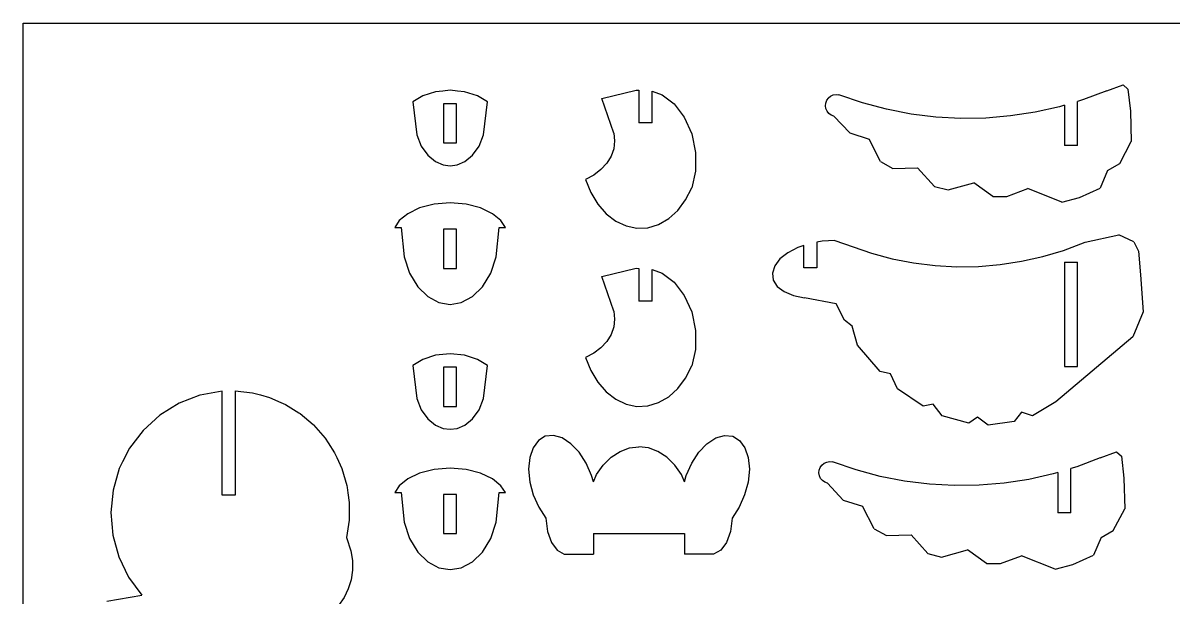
# Model space of a CAD drawing. Extents: x -147 to 147, y -94 to 94.
# Drawn here: x -147 to -14.5, y 28 to 94.2 of the extents above; entities that cross this region are included whole.
import ezdxf

# ---------------------------------------------------------------- set-up
doc = ezdxf.new("R2010")
doc.units = 0
doc.header["$MEASUREMENT"] = 0
doc.layers.get('0').update_dxf_attribs({"linetype": 'CONTINUOUS'})

msp = doc.modelspace()

# ---------------------------------------------------------------- linework, layer by layer
for p, q in [((-147.01, -94.18), (-147.01, 94.18)), ((-147.01, 94.18), (147.01, 94.18)), ((-99.5, 86.28), (-100.99, 85.8)), ((-98.67, 86.36), (-99.5, 86.28)), ((-97.83, 86.45), (-98.67, 86.36)), ((-96.99, 86.36), (-97.83, 86.45)), ((-96.16, 86.28), (-96.99, 86.36)), ((-94.67, 85.8), (-96.16, 86.28)), ((-80.35, 85.51), (-76.41, 86.46)), ((-76.41, 86.46), (-76.08, 86.45)), ((-76.08, 86.45), (-76.08, 82.69)), ((-74.58, 86.33), (-73.41, 85.91)), ((-74.58, 82.69), (-74.58, 86.33)), ((-22.2, 86.37), (-24.89, 85.37)), ((-22.2, 86.37), (-20.33, 87.07)), ((-20.33, 87.07), (-19.77, 86.58)), ((-19.77, 86.58), (-19.48, 84.05)), ((-100.99, 85.8), (-102.14, 85.11)), ((-102.14, 85.11), (-101.66, 81.3)), ((-98.58, 84.89), (-98.58, 80.39)), ((-97.08, 84.89), (-98.58, 84.89)), ((-97.08, 80.39), (-97.08, 84.89)), ((-93.52, 85.11), (-94.67, 85.8)), ((-94, 81.3), (-93.52, 85.11)), ((-78.99, 81.52), (-80.35, 85.51)), ((-73.41, 85.91), (-72.04, 84.87)), ((-72.04, 84.87), (-70.87, 83.34)), ((-54.61, 84.66), (-54.57, 84.98)), ((-54.57, 84.98), (-54.45, 85.29)), ((-54.45, 85.29), (-54.27, 85.55)), ((-54.27, 85.55), (-54.26, 85.56)), ((-54.26, 85.56), (-54.01, 85.77)), ((-54.01, 85.77), (-53.7, 85.91)), ((-53.7, 85.91), (-53.38, 85.96)), ((-53.38, 85.96), (-53.05, 85.93)), ((-50.33, 85), (-53.05, 85.93)), ((-47.56, 84.26), (-50.33, 85)), ((-24.89, 85.37), (-25.58, 85.16)), ((-25.58, 80.08), (-25.58, 85.16)), ((-54.55, 84.33), (-54.61, 84.66)), ((-54.42, 84.03), (-54.55, 84.33)), ((-54.21, 83.77), (-54.42, 84.03)), ((-53.94, 83.58), (-54.21, 83.77)), ((-53.63, 83.46), (-53.94, 83.58)), ((-44.74, 83.71), (-47.56, 84.26)), ((-41.89, 83.36), (-44.74, 83.71)), ((-30.45, 83.92), (-33.29, 83.49)), ((-27.65, 84.55), (-30.45, 83.92)), ((-27.08, 84.72), (-27.65, 84.55)), ((-27.08, 84.72), (-27.08, 80.08)), ((-19.48, 84.05), (-19.38, 80.54)), ((-74.58, 82.69), (-76.08, 82.69)), ((-70.87, 83.34), (-70.01, 81.43)), ((-53.63, 83.46), (-51.8, 81.54)), ((-39.02, 83.21), (-41.89, 83.36)), ((-36.15, 83.25), (-39.02, 83.21)), ((-33.29, 83.49), (-36.15, 83.25)), ((-101.66, 81.3), (-101.15, 80)), ((-94.5, 80), (-94, 81.3)), ((-78.99, 81.52), (-78.89, 80.62)), ((-70.01, 81.43), (-69.57, 79.3)), ((-51.8, 81.54), (-49.58, 80.81)), ((-101.15, 80), (-100.4, 78.96)), ((-98.58, 80.39), (-97.08, 80.39)), ((-95.26, 78.96), (-94.5, 80)), ((-78.99, 79.72), (-79.29, 78.85)), ((-78.89, 80.62), (-78.99, 79.72)), ((-48.25, 78.23), (-49.58, 80.81)), ((-25.58, 80.08), (-27.08, 80.08)), ((-20.72, 78.03), (-19.38, 80.54)), ((-100.4, 78.96), (-99.52, 78.25)), ((-99.52, 78.25), (-98.64, 77.86)), ((-97.01, 77.86), (-96.14, 78.25)), ((-96.14, 78.25), (-95.26, 78.96)), ((-79.29, 78.85), (-79.79, 78.04)), ((-69.57, 79.3), (-69.57, 77.12)), ((-48.25, 78.23), (-46.84, 77.43)), ((-98.64, 77.86), (-97.83, 77.75)), ((-97.83, 77.75), (-97.01, 77.86)), ((-80.46, 77.31), (-81.29, 76.69)), ((-79.79, 78.04), (-80.46, 77.31)), ((-69.57, 77.12), (-70, 75.22)), ((-46.84, 77.43), (-44, 77.52)), ((-42.05, 75.37), (-44, 77.52)), ((-22.11, 77.21), (-22.97, 75.17)), ((-22.11, 77.21), (-20.72, 78.03)), ((-81.29, 76.69), (-82.24, 76.19)), ((-82.24, 76.19), (-81.63, 74.68)), ((-40.48, 74.97), (-37.51, 75.79)), ((-35.32, 74.22), (-37.51, 75.79)), ((-81.63, 74.68), (-80.82, 73.35)), ((-70.72, 73.82), (-70, 75.22)), ((-42.05, 75.37), (-40.48, 74.97)), ((-35.32, 74.22), (-33.7, 74.23)), ((-33.7, 74.23), (-31.28, 75.13)), ((-27.4, 73.57), (-31.28, 75.13)), ((-25.35, 74.12), (-22.97, 75.17)), ((-101.34, 72.9), (-102.71, 72.24)), ((-99.66, 73.34), (-101.34, 72.9)), ((-98.75, 73.41), (-99.66, 73.34)), ((-97.83, 73.49), (-98.75, 73.41)), ((-96.91, 73.41), (-97.83, 73.49)), ((-96, 73.34), (-96.91, 73.41)), ((-94.32, 72.9), (-96, 73.34)), ((-92.95, 72.24), (-94.32, 72.9)), ((-80.82, 73.35), (-79.85, 72.24)), ((-71.62, 72.62), (-70.72, 73.82)), ((-27.4, 73.57), (-25.35, 74.12)), ((-102.71, 72.24), (-103.68, 71.45)), ((-91.98, 71.45), (-92.95, 72.24)), ((-79.85, 72.24), (-78.75, 71.39)), ((-73.82, 71), (-72.66, 71.67)), ((-72.66, 71.67), (-71.62, 72.62)), ((-103.68, 71.45), (-104.2, 70.67)), ((-104.2, 70.67), (-103.47, 70.67)), ((-103.47, 70.67), (-103.11, 67.26)), ((-98.58, 70.45), (-98.58, 65.95)), ((-97.08, 70.45), (-98.58, 70.45)), ((-97.08, 65.95), (-97.08, 70.45)), ((-92.54, 67.26), (-92.19, 70.67)), ((-92.19, 70.67), (-91.46, 70.67)), ((-91.46, 70.67), (-91.98, 71.45)), ((-78.75, 71.39), (-77.56, 70.83)), ((-77.56, 70.83), (-76.31, 70.57)), ((-76.31, 70.57), (-75.05, 70.63)), ((-75.05, 70.63), (-73.82, 71)), ((-54.99, 69.08), (-55.6, 68.96)), ((-55.6, 68.96), (-55.6, 66.01)), ((-53.54, 69.14), (-54.99, 69.08)), ((-53.54, 69.14), (-49.32, 67.7)), ((-27.2, 68.02), (-24.68, 68.96)), ((-24.68, 68.96), (-20.83, 69.82)), ((-19.11, 69), (-20.83, 69.82)), ((-19.11, 69), (-18.57, 67.91)), ((-58.94, 67.75), (-59.85, 67.03)), ((-57.77, 68.36), (-58.94, 67.75)), ((-57.1, 68.59), (-57.77, 68.36)), ((-57.1, 66.01), (-57.1, 68.59)), ((-49.32, 67.7), (-46.91, 67.06)), ((-29.59, 67.31), (-27.2, 68.02)), ((-18.57, 67.91), (-18.33, 65.21)), ((-103.11, 67.26), (-102.5, 65.39)), ((-93.15, 65.39), (-92.54, 67.26)), ((-59.85, 67.03), (-60.45, 66.23)), ((-46.91, 67.06), (-44.46, 66.58)), ((-44.46, 66.58), (-41.98, 66.28)), ((-41.98, 66.28), (-39.48, 66.14)), ((-36.98, 66.18), (-34.5, 66.39)), ((-34.5, 66.39), (-32.03, 66.76)), ((-32.03, 66.76), (-29.59, 67.31)), ((-27.08, 66.65), (-27.08, 54.65)), ((-27.08, 66.65), (-25.58, 66.65)), ((-25.58, 54.65), (-25.58, 66.65)), ((-102.5, 65.39), (-101.56, 63.83)), ((-98.58, 65.95), (-97.08, 65.95)), ((-94.1, 63.83), (-93.15, 65.39)), ((-80.35, 65.01), (-76.41, 65.96)), ((-78.99, 61.02), (-80.35, 65.01)), ((-76.41, 65.96), (-76.08, 65.95)), ((-76.08, 65.95), (-76.08, 62.19)), ((-74.58, 62.19), (-74.58, 65.83)), ((-74.58, 65.83), (-73.41, 65.41)), ((-73.41, 65.41), (-72.04, 64.37)), ((-60.45, 66.23), (-60.71, 65.4)), ((-60.71, 65.4), (-60.61, 64.6)), ((-55.6, 66.01), (-57.1, 66.01)), ((-39.48, 66.14), (-36.98, 66.18)), ((-18.33, 65.21), (-18.02, 60.94)), ((-101.56, 63.83), (-100.39, 62.7)), ((-95.27, 62.7), (-94.1, 63.83)), ((-72.04, 64.37), (-70.87, 62.84)), ((-60.61, 64.6), (-60.15, 63.88)), ((-60.15, 63.88), (-59.36, 63.27)), ((-100.39, 62.7), (-99.12, 62.03)), ((-96.54, 62.03), (-95.27, 62.7)), ((-70.87, 62.84), (-70.01, 60.93)), ((-59.36, 63.27), (-58.3, 62.83)), ((-58.3, 62.83), (-57.02, 62.57)), ((-53.37, 61.88), (-57.02, 62.57)), ((-99.12, 62.03), (-97.83, 61.81)), ((-97.83, 61.81), (-96.54, 62.03)), ((-78.99, 61.02), (-78.89, 60.12)), ((-74.58, 62.19), (-76.08, 62.19)), ((-52.4, 59.98), (-53.37, 61.88)), ((-78.89, 60.12), (-78.99, 59.22)), ((-70.01, 60.93), (-69.57, 58.8)), ((-51.52, 59.29), (-52.4, 59.98)), ((-18.02, 60.94), (-19.22, 58.08)), ((-79.29, 58.35), (-79.79, 57.54)), ((-78.99, 59.22), (-79.29, 58.35)), ((-69.57, 58.8), (-69.57, 56.62)), ((-50.91, 57.1), (-51.52, 59.29)), ((-79.79, 57.54), (-80.46, 56.81)), ((-48.31, 54.07), (-50.91, 57.1)), ((-19.22, 58.08), (-28.06, 50.6)), ((-99.5, 55.95), (-100.99, 55.47)), ((-97.83, 56.13), (-99.5, 55.95)), ((-96.16, 55.95), (-97.83, 56.13)), ((-94.67, 55.47), (-96.16, 55.95)), ((-81.29, 56.19), (-82.24, 55.69)), ((-82.24, 55.69), (-81.63, 54.18)), ((-80.46, 56.81), (-81.29, 56.19)), ((-69.57, 56.62), (-70, 54.72)), ((-100.99, 55.47), (-102.14, 54.79)), ((-102.14, 54.79), (-101.66, 50.97)), ((-98.58, 54.57), (-98.58, 50.07)), ((-97.08, 54.57), (-98.58, 54.57)), ((-97.08, 50.07), (-97.08, 54.57)), ((-93.52, 54.79), (-94.67, 55.47)), ((-94, 50.97), (-93.52, 54.79)), ((-70.72, 53.32), (-70, 54.72)), ((-27.08, 54.65), (-25.58, 54.65)), ((-81.63, 54.18), (-80.82, 52.85)), ((-71.62, 52.12), (-70.72, 53.32)), ((-47.12, 53.8), (-48.31, 54.07)), ((-46.3, 52.1), (-47.12, 53.8)), ((-124.08, 51.83), (-126.63, 51.35)), ((-124.08, 39.83), (-124.08, 51.83)), ((-122.58, 51.87), (-122.58, 39.83)), ((-122.58, 51.87), (-120.58, 51.63)), ((-80.82, 52.85), (-79.85, 51.74)), ((-79.85, 51.74), (-78.75, 50.89)), ((-72.66, 51.17), (-71.62, 52.12)), ((-43.37, 50.11), (-46.3, 52.1)), ((-129.05, 50.42), (-131.26, 49.05)), ((-126.67, 51.34), (-129.05, 50.42)), ((-126.63, 51.35), (-126.67, 51.34)), ((-120.58, 51.63), (-119.68, 51.38)), ((-119.68, 51.38), (-118.64, 51.1)), ((-118.64, 51.1), (-117.34, 50.53)), ((-117.34, 50.53), (-116.8, 50.3)), ((-101.66, 50.97), (-101.15, 49.68)), ((-94.5, 49.68), (-94, 50.97)), ((-78.75, 50.89), (-77.56, 50.33)), ((-75.05, 50.13), (-73.82, 50.5)), ((-73.82, 50.5), (-72.66, 51.17)), ((-28.06, 50.6), (-30.76, 48.96)), ((-131.26, 49.05), (-133.19, 47.31)), ((-116.8, 50.3), (-115.24, 49.32)), ((-115.24, 49.32), (-115.09, 49.23)), ((-115.09, 49.23), (-113.6, 47.97)), ((-101.15, 49.68), (-100.4, 48.63)), ((-98.58, 50.07), (-97.08, 50.07)), ((-95.26, 48.63), (-94.5, 49.68)), ((-77.56, 50.33), (-76.31, 50.07)), ((-76.31, 50.07), (-75.05, 50.13)), ((-42.22, 50.32), (-43.37, 50.11)), ((-41.17, 48.96), (-42.22, 50.32)), ((-32.04, 49.42), (-32.89, 48.32)), ((-30.76, 48.96), (-32.04, 49.42)), ((-113.6, 47.97), (-113.56, 47.93)), ((-113.56, 47.93), (-112.23, 46.42)), ((-100.4, 48.63), (-99.52, 47.92)), ((-99.52, 47.92), (-98.64, 47.54)), ((-97.01, 47.54), (-96.14, 47.92)), ((-96.14, 47.92), (-95.26, 48.63)), ((-38.11, 48.15), (-41.17, 48.96)), ((-37.08, 48.83), (-38.11, 48.15)), ((-35.87, 47.89), (-37.08, 48.83)), ((-32.89, 48.32), (-35.87, 47.89)), ((-133.19, 47.31), (-134.76, 45.24)), ((-112.23, 46.42), (-111.88, 45.89)), ((-98.64, 47.54), (-97.83, 47.43)), ((-97.83, 47.43), (-97.01, 47.54)), ((-86.87, 46.63), (-87.67, 46.14)), ((-85.93, 46.73), (-86.87, 46.63)), ((-84.92, 46.44), (-85.93, 46.73)), ((-83.91, 45.77), (-84.92, 46.44)), ((-68.25, 45.77), (-67.24, 46.44)), ((-67.24, 46.44), (-66.23, 46.73)), ((-66.23, 46.73), (-65.29, 46.63)), ((-65.29, 46.63), (-64.49, 46.14)), ((-134.76, 45.24), (-135.55, 43.67)), ((-111.88, 45.89), (-111.14, 44.74)), ((-88.28, 45.31), (-88.66, 44.18)), ((-87.67, 46.14), (-88.28, 45.31)), ((-82.97, 44.79), (-83.91, 45.77)), ((-78.26, 44.88), (-77.18, 45.29)), ((-77.18, 45.29), (-76.08, 45.42)), ((-74.97, 45.29), (-76.08, 45.42)), ((-73.9, 44.88), (-74.97, 45.29)), ((-69.19, 44.79), (-68.25, 45.77)), ((-64.49, 46.14), (-63.88, 45.31)), ((-63.88, 45.31), (-63.5, 44.18)), ((-111.14, 44.74), (-110.88, 44.18)), ((-110.88, 44.18), (-110.3, 42.91)), ((-88.66, 44.18), (-88.79, 42.84)), ((-82.15, 43.54), (-82.97, 44.79)), ((-80.19, 43.32), (-79.27, 44.22)), ((-79.27, 44.22), (-78.26, 44.88)), ((-72.89, 44.22), (-73.9, 44.88)), ((-71.97, 43.32), (-72.89, 44.22)), ((-70, 43.54), (-69.19, 44.79)), ((-63.5, 44.18), (-63.37, 42.84)), ((-22.95, 44.13), (-25.64, 43.12)), ((-22.95, 44.13), (-21.08, 44.83)), ((-21.08, 44.83), (-20.52, 44.33)), ((-20.52, 44.33), (-20.23, 41.8)), ((-135.93, 42.92), (-136.65, 40.43)), ((-135.55, 43.67), (-135.93, 42.92)), ((-110.3, 42.91), (-109.73, 40.98)), ((-99.66, 42.81), (-101.34, 42.37)), ((-98.75, 42.88), (-99.66, 42.81)), ((-97.83, 42.96), (-98.75, 42.88)), ((-96.91, 42.88), (-97.83, 42.96)), ((-96, 42.81), (-96.91, 42.88)), ((-94.32, 42.37), (-96, 42.81)), ((-88.79, 42.84), (-88.64, 41.36)), ((-81.53, 42.12), (-82.15, 43.54)), ((-80.99, 42.21), (-80.19, 43.32)), ((-71.17, 42.21), (-71.97, 43.32)), ((-70.63, 42.12), (-70, 43.54)), ((-63.37, 42.84), (-63.51, 41.36)), ((-55.36, 42.41), (-55.32, 42.74)), ((-55.32, 42.74), (-55.2, 43.05)), ((-55.2, 43.05), (-55.02, 43.3)), ((-55.02, 43.3), (-55.01, 43.32)), ((-55.01, 43.32), (-54.76, 43.52)), ((-54.76, 43.52), (-54.45, 43.66)), ((-54.45, 43.66), (-54.13, 43.71)), ((-54.13, 43.71), (-53.8, 43.68)), ((-51.08, 42.75), (-53.8, 43.68)), ((-48.31, 42.01), (-51.08, 42.75)), ((-27.83, 42.47), (-28.4, 42.3)), ((-27.83, 42.47), (-27.83, 37.83)), ((-25.64, 43.12), (-26.33, 42.92)), ((-26.33, 37.83), (-26.33, 42.92)), ((-102.71, 41.71), (-103.68, 40.92)), ((-101.34, 42.37), (-102.71, 41.71)), ((-92.95, 41.71), (-94.32, 42.37)), ((-91.98, 40.92), (-92.95, 41.71)), ((-88.64, 41.36), (-88.25, 39.87)), ((-81.33, 41.37), (-81.53, 42.12)), ((-81.33, 41.37), (-80.99, 42.21)), ((-70.83, 41.37), (-71.17, 42.21)), ((-70.83, 41.37), (-70.63, 42.12)), ((-63.51, 41.36), (-63.91, 39.87)), ((-55.3, 42.08), (-55.36, 42.41)), ((-55.17, 41.78), (-55.3, 42.08)), ((-54.96, 41.53), (-55.17, 41.78)), ((-54.69, 41.33), (-54.96, 41.53)), ((-54.38, 41.22), (-54.69, 41.33)), ((-54.38, 41.22), (-52.55, 39.29)), ((-45.49, 41.47), (-48.31, 42.01)), ((-42.64, 41.12), (-45.49, 41.47)), ((-39.77, 40.96), (-42.64, 41.12)), ((-34.04, 41.24), (-36.9, 41)), ((-31.2, 41.67), (-34.04, 41.24)), ((-28.4, 42.3), (-31.2, 41.67)), ((-20.23, 41.8), (-20.13, 38.29)), ((-136.65, 40.43), (-136.91, 37.84)), ((-122.58, 39.83), (-124.08, 39.83)), ((-109.73, 40.98), (-109.7, 40.73)), ((-109.7, 40.73), (-109.61, 40.12)), ((-109.61, 40.12), (-109.45, 38.99)), ((-103.68, 40.92), (-104.2, 40.14)), ((-104.2, 40.14), (-103.47, 40.14)), ((-103.47, 40.14), (-103.11, 36.73)), ((-98.58, 39.92), (-98.58, 35.42)), ((-97.08, 39.92), (-98.58, 39.92)), ((-97.08, 35.42), (-97.08, 39.92)), ((-92.54, 36.73), (-92.19, 40.14)), ((-92.19, 40.14), (-91.46, 40.14)), ((-91.46, 40.14), (-91.98, 40.92)), ((-88.25, 39.87), (-87.62, 38.45)), ((-63.91, 39.87), (-64.54, 38.45)), ((-36.9, 41), (-39.77, 40.96)), ((-109.45, 38.99), (-109.47, 36.98)), ((-87.62, 38.45), (-86.81, 37.2)), ((-64.54, 38.45), (-65.35, 37.2)), ((-52.55, 39.29), (-50.33, 38.57)), ((-49, 35.98), (-50.33, 38.57)), ((-136.91, 37.84), (-136.69, 35.26)), ((-86.81, 37.2), (-86.61, 35.66)), ((-65.35, 37.2), (-65.55, 35.66)), ((-26.33, 37.83), (-27.83, 37.83)), ((-21.47, 35.79), (-20.13, 38.29)), ((-109.47, 36.98), (-109.77, 34.99)), ((-103.11, 36.73), (-102.5, 34.86)), ((-93.15, 34.86), (-92.54, 36.73)), ((-49, 35.98), (-47.59, 35.19)), ((-136.69, 35.26), (-136, 32.75)), ((-109.77, 34.99), (-109.25, 33.44)), ((-102.5, 34.86), (-101.56, 33.3)), ((-98.58, 35.42), (-97.08, 35.42)), ((-94.1, 33.3), (-93.15, 34.86)), ((-86.61, 35.66), (-86.16, 34.4)), ((-81.33, 35.42), (-81.33, 33.07)), ((-81.33, 35.42), (-70.83, 35.42)), ((-70.83, 35.42), (-70.83, 33.07)), ((-65.55, 35.66), (-66, 34.4)), ((-47.59, 35.19), (-44.75, 35.28)), ((-42.8, 33.13), (-44.75, 35.28)), ((-22.86, 34.96), (-23.72, 32.93)), ((-22.86, 34.96), (-21.47, 35.79)), ((-109.25, 33.44), (-109.07, 32.34)), ((-101.56, 33.3), (-100.39, 32.17)), ((-95.27, 32.17), (-94.1, 33.3)), ((-86.16, 34.4), (-85.5, 33.52)), ((-85.5, 33.52), (-84.68, 33.07)), ((-66.65, 33.52), (-67.48, 33.07)), ((-66, 34.4), (-66.65, 33.52)), ((-41.23, 32.72), (-38.26, 33.54)), ((-36.07, 31.97), (-38.26, 33.54)), ((-136, 32.75), (-134.87, 30.42)), ((-109.07, 32.34), (-109.06, 31.23)), ((-100.39, 32.17), (-99.12, 31.5)), ((-96.54, 31.5), (-95.27, 32.17)), ((-84.68, 33.07), (-81.33, 33.07)), ((-67.48, 33.07), (-70.83, 33.07)), ((-42.8, 33.13), (-41.23, 32.72)), ((-36.07, 31.97), (-34.45, 31.99)), ((-34.45, 31.99), (-32.03, 32.88)), ((-28.15, 31.32), (-32.03, 32.88)), ((-28.15, 31.32), (-26.1, 31.88)), ((-26.1, 31.88), (-23.72, 32.93)), ((-109.06, 31.23), (-109.22, 30.12)), ((-99.12, 31.5), (-97.83, 31.28)), ((-97.83, 31.28), (-96.54, 31.5)), ((-134.87, 30.42), (-133.33, 28.33)), ((-109.22, 30.12), (-109.56, 29.06)), ((-137.38, 27.66), (-133.33, 28.33)), ((-110.05, 28.06), (-110.7, 27.15)), ((-109.56, 29.06), (-110.05, 28.06))]:
    msp.add_line(p, q)

doc.saveas('drawing.dxf')
